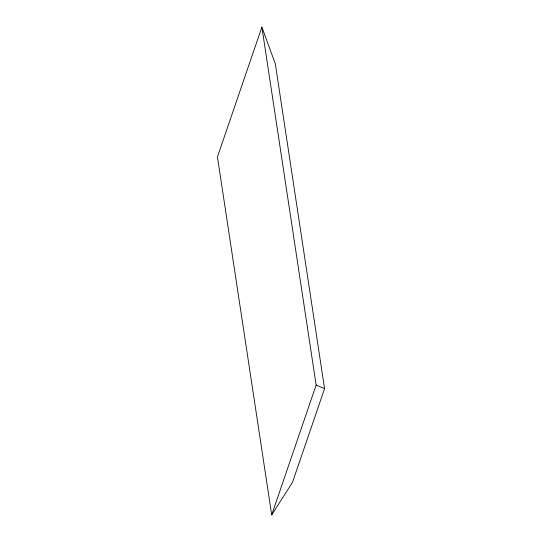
<?xml version="1.0" encoding="UTF-8"?>
<svg xmlns="http://www.w3.org/2000/svg" width="542" height="542" viewBox="0 0 542 542"><rect width="100%" height="100%" fill="white"/><g stroke="black" fill="none" stroke-linecap="round" stroke-linejoin="round"><path stroke-width="0.81" d="M261.888 27.1L217.43 156.936L271.705 514.9L292.463 482.4L324.57 388.634L275.322 63.827L261.888 27.1L316.155 385.064L271.705 514.9M316.155 385.064L324.57 388.634"/></g></svg>
